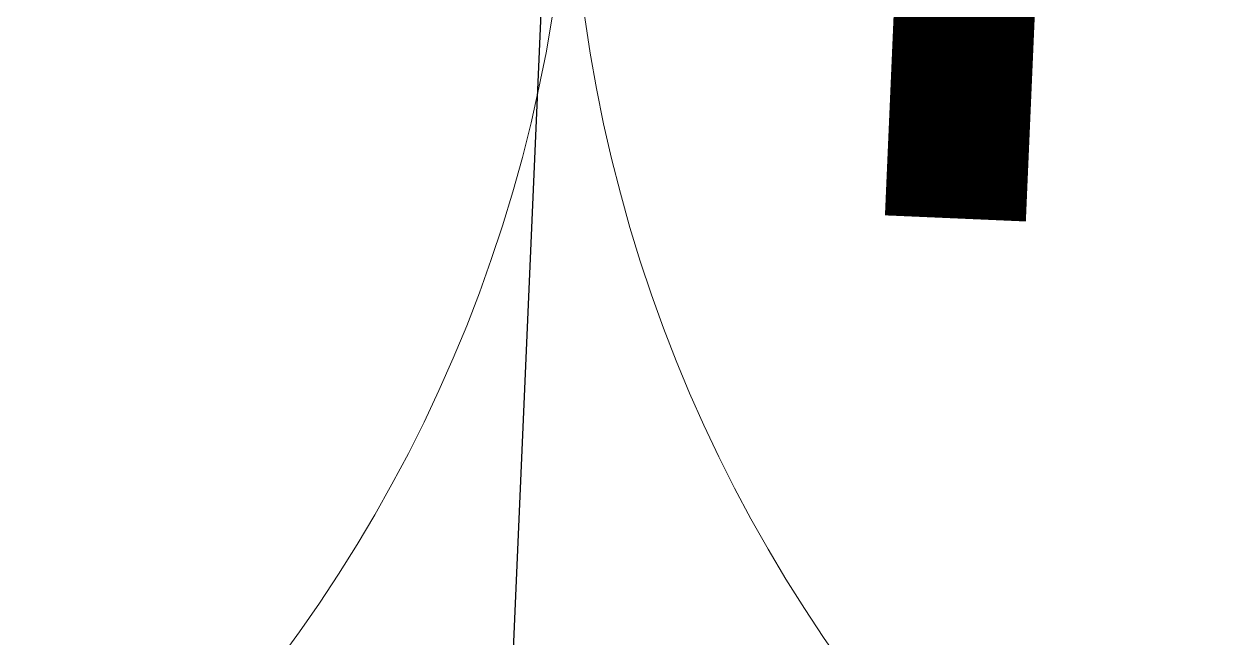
# Model space of a CAD drawing. Header units: inches. Extents: x 0 to 1813292486, y 0 to 3473589894.
# Drawn here: x 600592691 to 600593335, y 3473200306 to 3473200633 of the extents above; entities that cross this region are included whole.
import ezdxf

# ---------------------------------------------------------------- set-up
doc = ezdxf.new("R2010")
doc.units = ezdxf.units.IN
doc.header["$LTSCALE"] = 1000
doc.header["$MEASUREMENT"] = 0
for name, color, linetype in [('A-Anno-Note', 241, 'Continuous'), ('AX-MALL-DIM-P02$0$A-Anno-Dims', 3, 'Continuous'), ('AX-MALL-DIM-SY-P02$0$DIM_IDEN', 3, 'Continuous'), ('AX-MALL-P02-200$0$A-Anno-Note', 241, 'Continuous'), ('AX-MALL-WALL-P02$0$A-Anno-Note', 241, 'Continuous'), ('AX-MALL-WALL-P02-QT$0$A-Detl-Patt', 8, 'Continuous'), ('AX-MALL-WALL-P02-QT$0$A-Detl-Thin', 131, 'Continuous'), ('AX-MALL-WALL-P02-QT$0$A-Wind', 4, 'Continuous')]:
    doc.layers.add(name, color=color, linetype=linetype)

# ---------------------------------------------------------------- blocks, each defined once
blk = doc.blocks.new('AX-MALL-WALL-P02-QT$0$tj')
at = {"layer": 'AX-MALL-WALL-P02-QT$0$A-Detl-Patt'}
h = blk.add_hatch(dxfattribs=at)
h.set_pattern_fill('STEEL', color=256, scale=100.0000000000001, angle=50.43183869082386)
h.set_pattern_definition([(75.00000000004839, (-14278.19445574284, 156289.8254051208), (-153.3407249234246, 41.08752340989569), []), (75.00000000004839, (-14317.88195610046, 156358.5661673546), (-153.3407249234246, 41.08752340989569), [])])
edge = h.paths.add_edge_path()
edge.add_line((88101.273016572, 47666.64152574539), (87883.93542659283, 47459.84604215622))
edge.add_line((87883.93542659283, 47459.84604215622), (91571.54751467705, 43584.64122533798))
edge.add_arc((262949.389629302, 558937.705083496), 543101.4133620498, 251.6057364187558, 260.0288666978238)
edge.add_arc((172180.8466627672, -2862.146247219684), 27099.9982179492, 64.7128659603706, 96.9316049602786, ccw=False)
edge.add_arc((262948.9730309481, 558936.3205539446), 543099.9677998082, 261.6155114784545, 271.7251478115656)
edge.add_line((279298.9759148359, 16082.51663446426), (279298.9759315252, 16382.65274763107))
edge.add_arc((262948.9742454757, 558936.3204835369), 542799.9676941936, 261.62020364125146, 271.7261014454634, ccw=False)
edge.add_arc((172180.8456921196, -2862.14609140989), 27400.00151046549, 64.80631838577902, 96.83815911678944)
edge.add_arc((262949.394896181, 558937.7037490648), 542801.4137571028, 251.6136389015772, 260.02417327084333, ccw=False)
edge.add_line((91737.26096642017, 43845.69257831573), (88101.273016572, 47666.64152574539))
blk.add_lwpolyline([(88103.03003954887, 47737.33037519455), (87813.24658572674, 47461.60306501389), (91543.92713344097, 43541.13421487808, 0.03677856867194786), (168908.9495433569, 23989.2463850975, -0.1416543586965341), (183742.0972260237, 21592.70785188675, 0.04416604653312874), (279348.9759123325, 16034.00206041336), (279348.9759345055, 16434.18465709686, -0.04414427716130016), (183859.0483468771, 21979.79425859451, 0.1405450684183163), (168919.8474783897, 24393.46752309799, -0.03670519880877311), (91764.87840116024, 43889.20268630981), (88103.03007543087, 47737.33033752441)], format="xyb", dxfattribs=at)
blk.add_lwpolyline([(88101.273016572, 47666.64152574539), (87883.93542659283, 47459.84604215622), (91571.54751467705, 43584.64122533798, 0.0367693963449814), (168910.2986617088, 24039.77597379684, -0.1415142461245126), (183756.7420067787, 21641.08926153183, 0.04414024362697595), (279298.9759148359, 16082.51663446426), (279298.9759315252, 16382.65274763107, -0.04412389944666065), (183844.4648458958, 21931.40288829803, 0.1406825130026793), (168918.4574091434, 24342.94360637665, -0.03671436212623864), (91737.26096642017, 43845.69257831573)], format="xyb", close=True, dxfattribs=at)
blk = doc.blocks.new('AX-MALL-WALL-P02-QT$0$$DorLib2D$00000002')
at = {"lineweight": 13}
for centre, start, end in [((-0.4875, -4.263256414560601e-17), 0, 88.53071641864632), ((0.4875, -4.263256414560601e-17), 91.4692835813537, 180)]:
    blk.add_arc(centre, 0.4875, start, end, dxfattribs=at)
blk = doc.blocks.new('AX-MALL-WALL-P02-QT')
at = {"layer": 'AX-MALL-WALL-P02-QT$0$A-Detl-Thin', "rotation": 339.5681613091762}
blk.add_blockref('AX-MALL-WALL-P02-QT$0$tj', (600144118.6961328, 3473128496.287411), dxfattribs=at)
at = {"layer": 'AX-MALL-WALL-P02-QT$0$A-Wind', "xscale": 1600, "yscale": -1600, "zscale": 200, "rotation": 338.9204054861949}
blk.add_blockref('AX-MALL-WALL-P02-QT$0$$DorLib2D$00000002', (600391463.0779912, 3473056705.066288), dxfattribs=at)
blk = doc.blocks.new('AX-MALL-WALL-P02')
at = {"layer": 'AX-MALL-WALL-P02$0$A-Anno-Note'}
blk.add_blockref('AX-MALL-WALL-P02-QT', (0, 0), dxfattribs=at)
blk = doc.blocks.new('AX-MALL-DIM-SY-P02')
at = {"layer": 'AX-MALL-DIM-SY-P02$0$DIM_IDEN'}
blk.add_line((600391661.3280892, 3473057202.533332), (600389052.2209401, 3473051031.079276), dxfattribs=at)
at = {"layer": 'AX-MALL-DIM-SY-P02$0$DIM_IDEN', "const_width": 75}
blk.add_lwpolyline([(600391868.5685204, 3473057114.918244), (600391576.5182269, 3473056424.116807)], dxfattribs=at)
blk = doc.blocks.new('AX-MALL-DIM-P02')
at = {"layer": 'AX-MALL-DIM-P02$0$A-Anno-Dims'}
blk.add_blockref('AX-MALL-DIM-SY-P02', (0, 0), dxfattribs=at)
blk = doc.blocks.new('AX-MALL-P02-200')
at = {"layer": 'AX-MALL-P02-200$0$A-Anno-Note'}
blk.add_blockref('AX-MALL-WALL-P02', (0, 0), dxfattribs=at)
blk.add_blockref('AX-MALL-DIM-P02', (0, 0), dxfattribs=at)

msp = doc.modelspace()

# ---------------------------------------------------------------- block references
at = {"layer": 'A-Anno-Note', "rotation": 20.43183869077545}
msp.add_blockref('AX-MALL-P02-200', (1250392458.527329, 9048125.682563305), dxfattribs=at)

doc.saveas('drawing.dxf')
